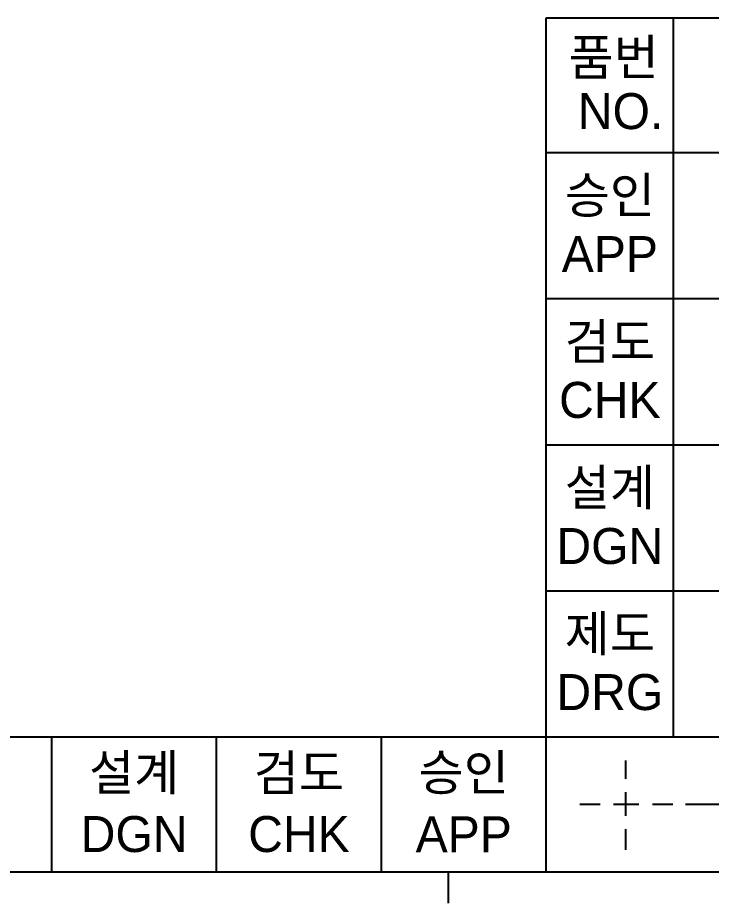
# Model space of a CAD drawing. Header units: millimetres. Extents: x 1204 to 1763, y -128 to 303.
# Drawn here: x 1521.3 to 1567.6, y -117.9 to -58.8 of the extents above; entities that cross this region are included whole.
import ezdxf

# ---------------------------------------------------------------- set-up
doc = ezdxf.new("R2010")
doc.units = ezdxf.units.MM
doc.styles.add('ROMANS', font='txt', dxfattribs={"height": 0.2})

msp = doc.modelspace()

# ---------------------------------------------------------------- linework, layer by layer
at = {"color": 5, "linetype": 'Continuous'}
for p, q in [((1556.583, -115.766), (1556.583, -58.766)), ((1556.583, -58.766), (1735.083, -58.766)), ((1556.583, -67.766), (1735.083, -67.766)), ((1394.083, -106.766), (1556.583, -106.766)), ((1216.683, -115.766), (1750.083, -115.766))]:
    msp.add_line(p, q, dxfattribs=at)
at = {"color": 6, "linetype": 'Continuous'}
for p, q in [((1565.083, -106.766), (1565.083, -58.766)), ((1556.583, -77.516), (1619.583, -77.516)), ((1556.583, -87.266), (1619.583, -87.266)), ((1556.583, -97.016), (1594.583, -97.016)), ((1523.583, -115.766), (1523.583, -106.766)), ((1534.583, -115.766), (1534.583, -106.766)), ((1545.583, -115.766), (1545.583, -106.766)), ((1556.583, -106.766), (1619.583, -106.766)), ((1561.908, -109.562), (1561.908, -108.348)), ((1561.908, -112.031), (1561.908, -110.462)), ((1558.828, -111.261), (1560.178, -111.261)), ((1561.078, -111.261), (1562.776, -111.261)), ((1563.676, -111.261), (1565.026, -111.261)), ((1565.889, -111.266), (1569.96, -111.266)), ((1561.908, -114.311), (1561.908, -112.931)), ((1550.058, -117.87), (1550.058, -115.766))]:
    msp.add_line(p, q, dxfattribs=at)
for radius in [2.475, 1.35]:
    msp.add_arc((1561.908, -111.261), radius, 0, 0, dxfattribs=at)

# ---------------------------------------------------------------- texts
at = {"color": 4, "char_height": 2.4, "attachment_point": 5, "style": 'ROMANS'}
for s, insert in [('{\\fﾱﾼﾸﾲￃﾼ|b0|i0|c129|p49;품번 }', (1561.083, -61.516)), ('{\\fﾱﾼﾸﾲￃﾼ|b0|i0|c129|p49;NO. }', (1561.55, -65.016)), ('{\\fﾱﾼﾸﾲￃﾼ|b0|i0|c129|p49;승인 }', (1560.833, -70.741)), ('{\\fﾱﾼﾸﾲￃﾼ|b0|i0|c129|p49;APP }', (1560.833, -74.541)), ('{\\fﾱﾼﾸﾲￃﾼ|b0|i0|c129|p49;검도 }', (1560.833, -80.491)), ('{\\fﾱﾼﾸﾲￃﾼ|b0|i0|c129|p49;CHK }', (1560.833, -84.291)), ('{\\fﾱﾼﾸﾲￃﾼ|b0|i0|c129|p49;설계 }', (1560.833, -90.241)), ('{\\fﾱﾼﾸﾲￃﾼ|b0|i0|c129|p49;DGN }', (1560.833, -94.041)), ('{\\fﾱﾼﾸﾲￃﾼ|b0|i0|c129|p49;제도 }', (1560.833, -99.991)), ('{\\fﾱﾼﾸﾲￃﾼ|b0|i0|c129|p49;DRG }', (1560.833, -103.791)), ('{\\fﾱﾼﾸﾲￃﾼ|b0|i0|c129|p49;설계 }', (1529.083, -109.266)), ('{\\fﾱﾼﾸﾲￃﾼ|b0|i0|c129|p49;검도 }', (1540.083, -109.266)), ('{\\fﾱﾼﾸﾲￃﾼ|b0|i0|c129|p49;승인 }', (1551.083, -109.266)), ('{\\fﾱﾼﾸﾲￃﾼ|b0|i0|c129|p49;DGN }', (1529.083, -113.266)), ('{\\fﾱﾼﾸﾲￃﾼ|b0|i0|c129|p49;CHK }', (1540.083, -113.266)), ('{\\fﾱﾼﾸﾲￃﾼ|b0|i0|c129|p49;APP }', (1551.083, -113.266))]:
    msp.add_mtext(s, dxfattribs=dict(at, insert=insert))

doc.saveas('drawing.dxf')
